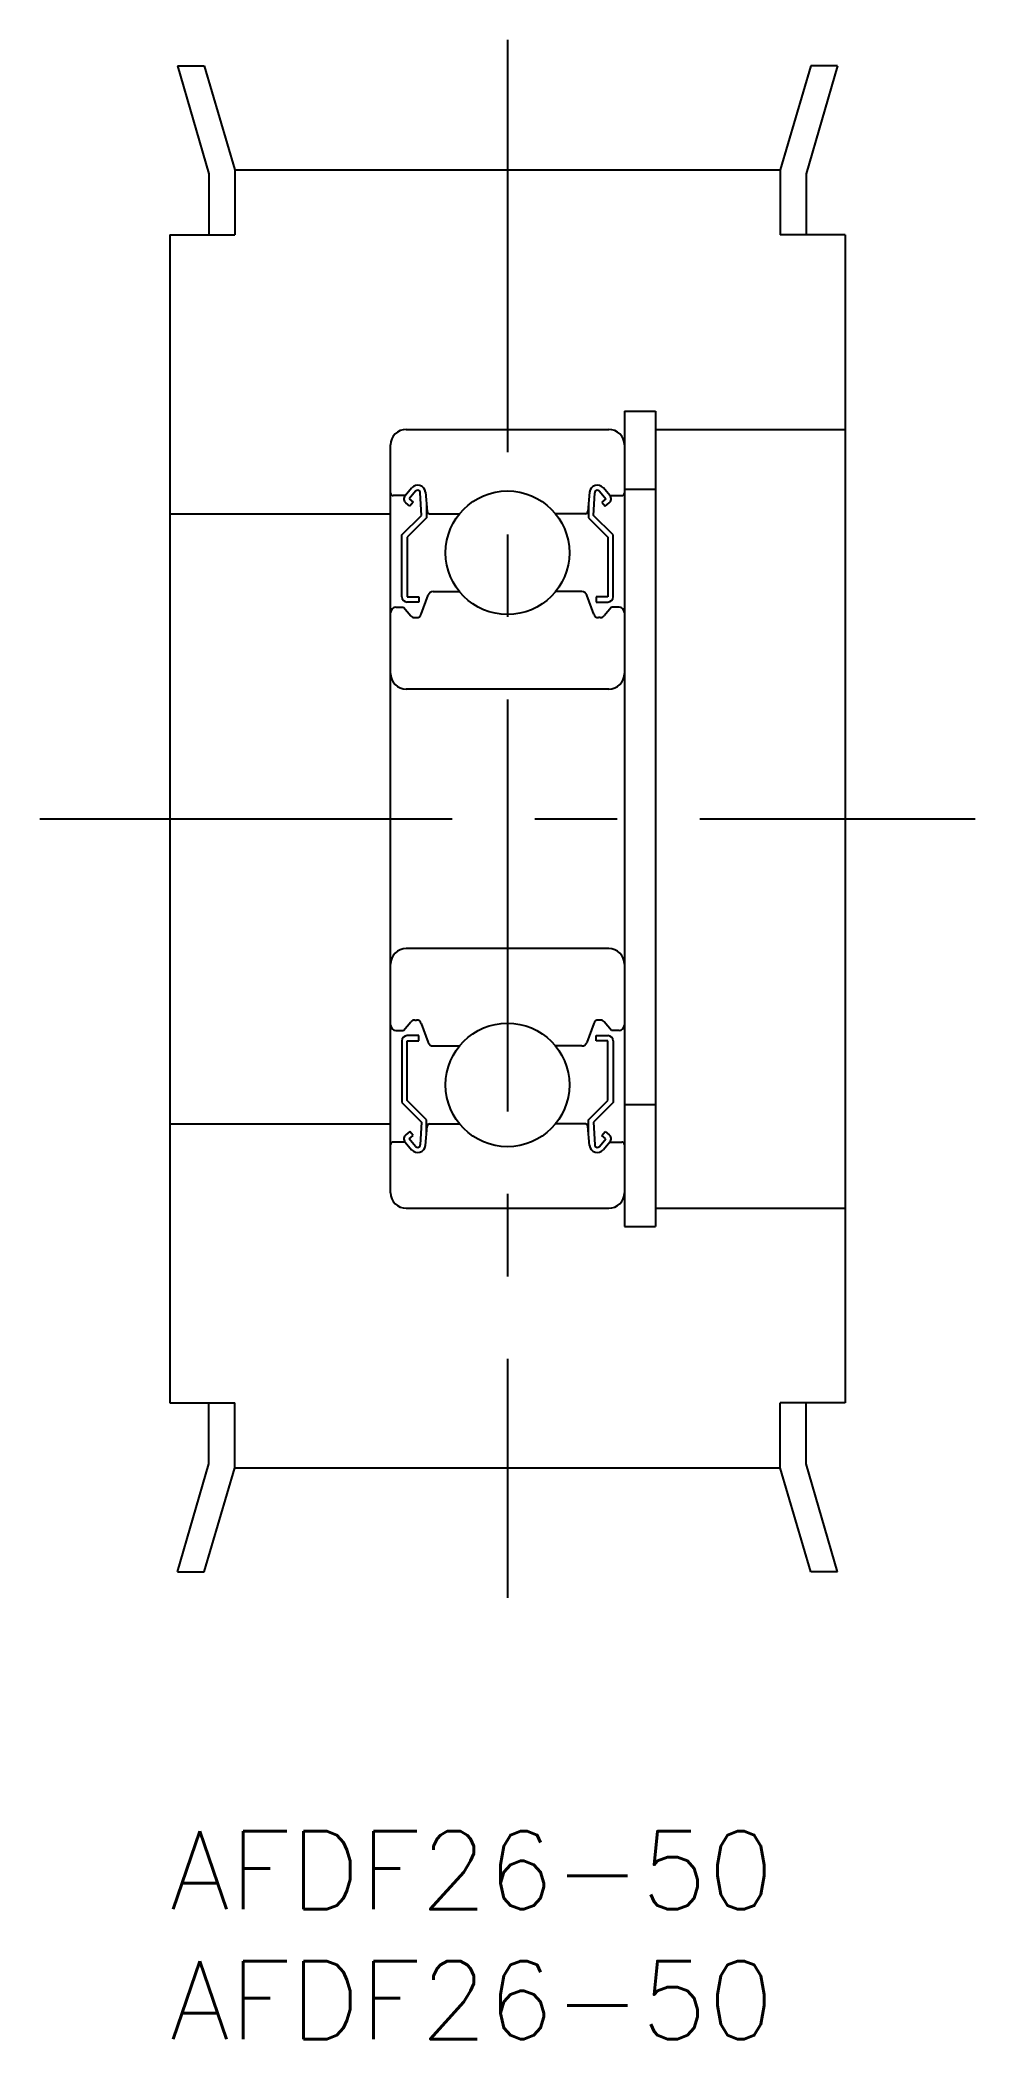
# Model space of a CAD drawing. Extents: x -5 to 31, y -8 to 69.
import ezdxf

# ---------------------------------------------------------------- set-up
doc = ezdxf.new("R2010")
doc.units = 0
doc.header["$LTSCALE"] = 0.5
doc.linetypes.add('CENTER', pattern=[50.8, 31.75, -6.35, 6.35, -6.35])
for name, color, linetype in [('MSM_CENTER', 1, 'CENTER'), ('MSM_CONTINUOUS', 7, 'CONTINUOUS'), ('MSM_PART_NUMBER', 7, 'CONTINUOUS')]:
    doc.layers.add(name, color=color, linetype=linetype)
doc.styles.get("Standard").update_dxf_attribs({"font": 'txt.shx', "height": 3, "bigfont": 'bigfont.shx'})

msp = doc.modelspace()

# ---------------------------------------------------------------- linework, layer by layer
at = {"layer": 'MSM_CENTER', "linetype": 'CENTER'}
for p, q in [((13, 69), (13, 9)), ((-5, 39), (31, 39))]:
    msp.add_line(p, q, dxfattribs=at)
at = {"layer": 'MSM_CONTINUOUS', "linetype": 'CONTINUOUS'}
for p, q in [((0.289, 68), (1.5, 63.848)), ((0.289, 68), (1.325, 68)), ((1.325, 68), (2.5, 64)), ((24.675, 68), (23.5, 64)), ((25.711, 68), (24.5, 63.848)), ((25.711, 68), (24.675, 68)), ((2.5, 64), (23.5, 64)), ((2.5, 64), (2.5, 61.5)), ((23.5, 64), (23.5, 61.5)), ((1.5, 63.848), (1.5, 61.5)), ((24.5, 63.848), (24.5, 61.5)), ((0, 61.5), (0, 16.5)), ((0, 61.5), (2.5, 61.5)), ((26, 61.5), (23.5, 61.5)), ((26, 61.5), (26, 16.5)), ((17.5, 54.7), (18.7, 54.7)), ((17.5, 54.7), (17.5, 23.3)), ((18.7, 54.7), (18.7, 23.3)), ((9.1, 54), (16.9, 54)), ((18.7, 54), (26, 54)), ((8.5, 24.6), (8.5, 53.4)), ((9.06, 51.45), (9.31, 51.747)), ((9.463, 51.619), (9.213, 51.321)), ((16.537, 51.619), (16.787, 51.321)), ((16.94, 51.45), (16.69, 51.747)), ((17.5, 51.7), (18.7, 51.7)), ((9.06, 51.45), (8.6, 51.45)), ((9.238, 51.04), (9.085, 51.168)), ((9.213, 51.321), (9.366, 51.193)), ((9.366, 51.193), (9.238, 51.04)), ((9.683, 50.683), (9.64, 51.56)), ((9.838, 51.581), (9.903, 50.841)), ((9.883, 51.07), (9.883, 50.6)), ((16.162, 51.581), (16.097, 50.841)), ((16.117, 51.07), (16.117, 50.6)), ((16.317, 50.683), (16.36, 51.56)), ((16.787, 51.321), (16.634, 51.193)), ((16.634, 51.193), (16.762, 51.04)), ((16.762, 51.04), (16.915, 51.168)), ((16.94, 51.45), (17.4, 51.45)), ((0, 50.75), (8.5, 50.75)), ((8.933, 49.933), (9.683, 50.683)), ((9.883, 50.6), (9.133, 49.85)), ((10.003, 50.75), (11.151, 50.75)), ((15.997, 50.75), (14.849, 50.75)), ((16.117, 50.6), (16.867, 49.85)), ((17.067, 49.933), (16.317, 50.683)), ((8.933, 47.55), (8.933, 49.933)), ((9.133, 49.85), (9.133, 47.55)), ((16.867, 49.85), (16.867, 47.55)), ((17.067, 47.55), (17.067, 49.933)), ((10.138, 47.75), (11.151, 47.75)), ((15.862, 47.75), (14.849, 47.75)), ((8.7, 47.15), (9, 47.15)), ((9, 47.15), (9.276, 46.821)), ((9.133, 47.55), (9.583, 47.55)), ((9.583, 47.35), (9.133, 47.35)), ((9.583, 47.55), (9.583, 47.35)), ((9.682, 46.882), (9.95, 47.618)), ((16.318, 46.882), (16.05, 47.618)), ((16.867, 47.55), (16.417, 47.55)), ((16.417, 47.55), (16.417, 47.35)), ((16.417, 47.35), (16.867, 47.35)), ((17, 47.15), (16.724, 46.821)), ((17.3, 47.15), (17, 47.15)), ((9.429, 46.75), (9.494, 46.75)), ((16.571, 46.75), (16.506, 46.75)), ((16.9, 44), (9.1, 44)), ((16.9, 34), (9.1, 34)), ((8.7, 30.85), (9, 30.85)), ((9, 30.85), (9.276, 31.179)), ((9.429, 31.25), (9.494, 31.25)), ((9.682, 31.118), (9.95, 30.382)), ((16.318, 31.118), (16.05, 30.382)), ((16.571, 31.25), (16.506, 31.25)), ((17, 30.85), (16.724, 31.179)), ((17.3, 30.85), (17, 30.85)), ((8.933, 30.45), (8.933, 28.067)), ((9.583, 30.65), (9.133, 30.65)), ((9.133, 28.15), (9.133, 30.45)), ((9.133, 30.45), (9.583, 30.45)), ((9.583, 30.45), (9.583, 30.65)), ((10.138, 30.25), (11.151, 30.25)), ((15.862, 30.25), (14.849, 30.25)), ((16.417, 30.45), (16.417, 30.65)), ((16.417, 30.65), (16.867, 30.65)), ((16.867, 30.45), (16.417, 30.45)), ((16.867, 28.15), (16.867, 30.45)), ((17.067, 30.45), (17.067, 28.067)), ((8.933, 28.067), (9.683, 27.317)), ((9.883, 27.4), (9.133, 28.15)), ((16.117, 27.4), (16.867, 28.15)), ((17.067, 28.067), (16.317, 27.317)), ((17.5, 28), (18.7, 28)), ((0, 27.25), (8.5, 27.25)), ((9.238, 26.96), (9.085, 26.832)), ((9.366, 26.807), (9.238, 26.96)), ((9.683, 27.317), (9.64, 26.44)), ((9.838, 26.419), (9.903, 27.159)), ((9.883, 26.93), (9.883, 27.4)), ((10.003, 27.25), (11.151, 27.25)), ((15.997, 27.25), (14.849, 27.25)), ((16.162, 26.419), (16.097, 27.159)), ((16.117, 26.93), (16.117, 27.4)), ((16.317, 27.317), (16.36, 26.44)), ((16.634, 26.807), (16.762, 26.96)), ((16.762, 26.96), (16.915, 26.832)), ((9.06, 26.55), (8.6, 26.55)), ((9.06, 26.55), (9.31, 26.253)), ((9.213, 26.679), (9.366, 26.807)), ((9.463, 26.381), (9.213, 26.679)), ((16.537, 26.381), (16.787, 26.679)), ((16.787, 26.679), (16.634, 26.807)), ((16.94, 26.55), (16.69, 26.253)), ((16.94, 26.55), (17.4, 26.55)), ((9.1, 24), (16.9, 24)), ((18.7, 24), (26, 24)), ((17.5, 23.3), (18.7, 23.3)), ((0, 16.5), (2.5, 16.5)), ((1.5, 14.152), (1.5, 16.5)), ((2.5, 14), (2.5, 16.5)), ((26, 16.5), (23.5, 16.5)), ((23.5, 14), (23.5, 16.5)), ((24.5, 14.152), (24.5, 16.5)), ((0.289, 10), (1.5, 14.152)), ((1.325, 10), (2.5, 14)), ((2.5, 14), (23.5, 14)), ((24.675, 10), (23.5, 14)), ((25.711, 10), (24.5, 14.152)), ((0.289, 10), (1.325, 10)), ((25.711, 10), (24.675, 10))]:
    msp.add_line(p, q, dxfattribs=at)
for centre in [(13, 49.25), (13, 28.75)]:
    msp.add_circle(centre, 2.381, dxfattribs=at)
for centre, radius, start, end in [((9.1, 53.4), 0.6, 90, 180), ((16.9, 53.4), 0.6, 0, 90), ((9.539, 51.555), 0.3, 4.99676, 140.00293), ((9.54, 51.555), 0.1, 2.81982, 140.00215), ((16.461, 51.555), 0.3, 39.99707, 175.00324), ((16.46, 51.555), 0.1, 39.99785, 177.18018), ((8.6, 51.55), 0.1, 180, 270), ((9.213, 51.321), 0.2, 140.00293, 230.08703), ((10.003, 50.85), 0.1, 184.99676, 269.9995), ((15.997, 50.85), 0.1, 270.0005, 355.00324), ((16.787, 51.321), 0.2, 309.91297, 39.99707), ((17.4, 51.55), 0.1, 270, 0), ((10.138, 47.55), 0.2, 90, 159.99139), ((15.862, 47.55), 0.2, 20.00861, 90), ((8.7, 46.95), 0.2, 90, 180), ((9.133, 47.55), 0.2, 180, 270), ((16.867, 47.55), 0.2, 270, 0), ((17.3, 46.95), 0.2, 0, 90), ((9.429, 46.95), 0.2, 219.99503, 270), ((9.494, 46.95), 0.2, 270, 339.99139), ((16.506, 46.95), 0.2, 200.00861, 270), ((16.571, 46.95), 0.2, 270, 320.00497), ((9.1, 44.6), 0.6, 180, 270), ((16.9, 44.6), 0.6, 270, 0), ((9.1, 33.4), 0.6, 90, 180), ((16.9, 33.4), 0.6, 0, 90), ((8.7, 31.05), 0.2, 180, 270), ((9.429, 31.05), 0.2, 90, 140.00497), ((9.494, 31.05), 0.2, 20.00861, 90), ((16.506, 31.05), 0.2, 90, 159.99139), ((16.571, 31.05), 0.2, 39.99503, 90), ((17.3, 31.05), 0.2, 270, 0), ((9.133, 30.45), 0.2, 90, 180), ((10.138, 30.45), 0.2, 200.00861, 270), ((15.862, 30.45), 0.2, 270, 339.99139), ((16.867, 30.45), 0.2, 0, 90), ((10.003, 27.15), 0.1, 90.0005, 175.00324), ((15.997, 27.15), 0.1, 4.99676, 89.9995), ((8.6, 26.45), 0.1, 90, 180), ((9.213, 26.679), 0.2, 129.91297, 219.99707), ((9.539, 26.445), 0.3, 219.99707, 355.00324), ((9.54, 26.445), 0.1, 219.99785, 357.18018), ((16.461, 26.445), 0.3, 184.99676, 320.00293), ((16.46, 26.445), 0.1, 182.81982, 320.00215), ((16.787, 26.679), 0.2, 320.00293, 50.08703), ((17.4, 26.45), 0.1, 0, 90), ((9.1, 24.6), 0.6, 180, 270), ((16.9, 24.6), 0.6, 270, 0)]:
    msp.add_arc(centre, radius, start, end, dxfattribs=at)

# ---------------------------------------------------------------- texts
at = {"layer": 'MSM_PART_NUMBER'}
for p in [(0, -3), (0, -8)]:
    msp.add_text('AFDF26-50', height=3, dxfattribs=at).set_placement(p)

doc.saveas('drawing.dxf')
